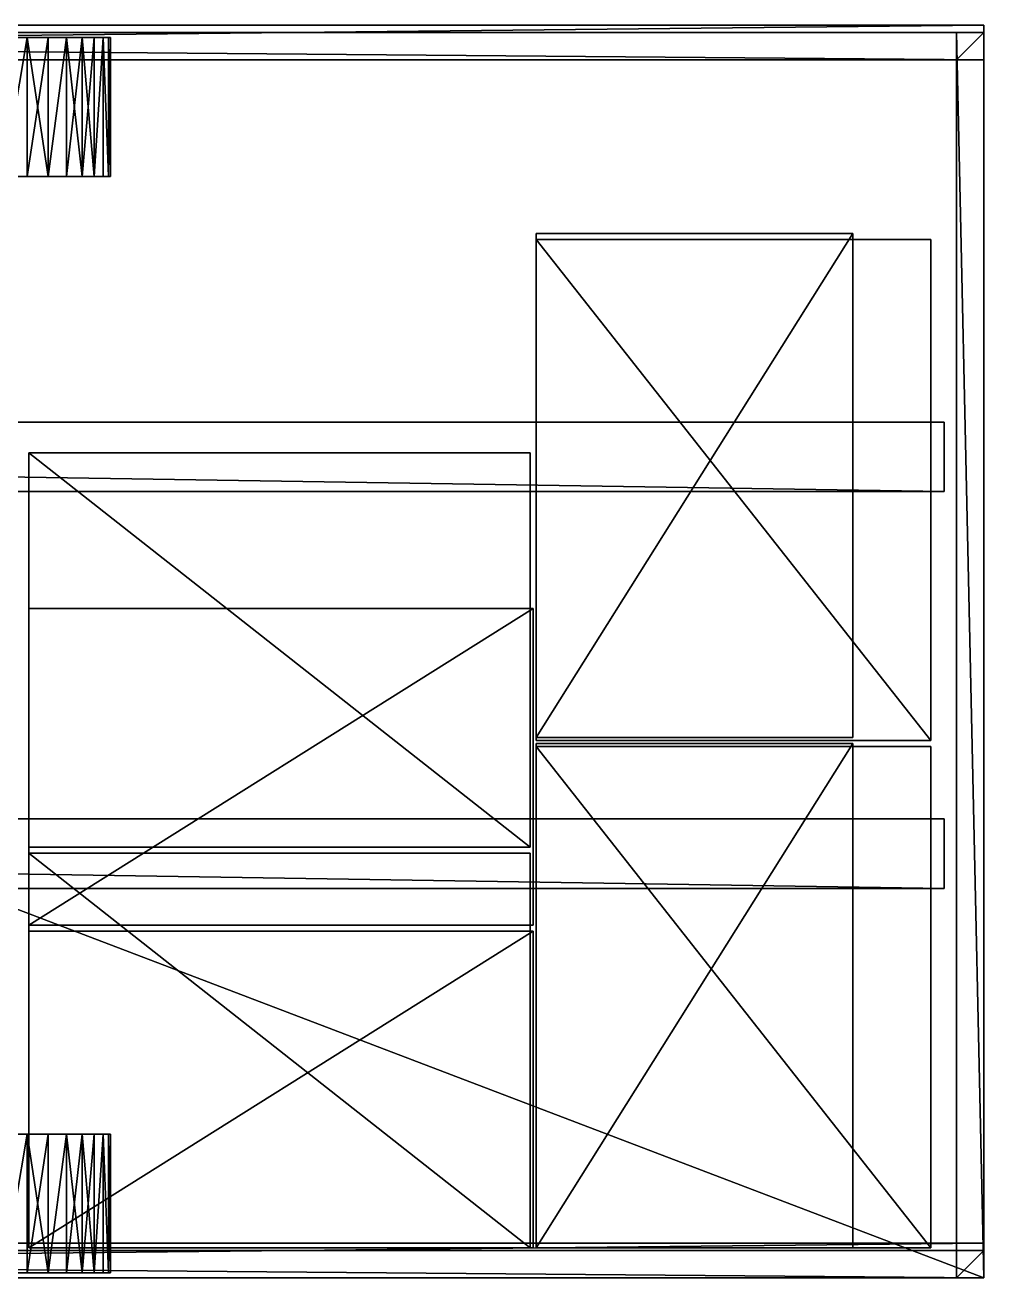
# Model space of a CAD drawing. Header units: millimetres. Extents: x -2500 to 6540, y -1255 to 1270.
# Drawn here: x 4608 to 6540, y -1255 to 1270 of the extents above; entities that cross this region are included whole.
import ezdxf

# ---------------------------------------------------------------- set-up
doc = ezdxf.new("R2010")
doc.units = ezdxf.units.MM

msp = doc.modelspace()

# ---------------------------------------------------------------- linework, layer by layer
at = {"layer": 'CAD_75LAB'}
for points in [[(6540, 1270, 1190), (6540, 1270, 1120), (-40, 1270, 1120)], [(6540, 1270, 1190), (-40, 1270, 1120), (-40, 1270, 1190)], [(6540, 1270, 1120), (-40, 1200, 1120), (-40, 1270, 1120)], [(6540, 1270, 1120), (6540, 1200, 1120), (-40, 1200, 1120)], [(6540, 1270, 1190), (-40, 1270, 1190), (-40, 1200, 1190)], [(6540, 1270, 1190), (-40, 1200, 1190), (6540, 1200, 1190)], [(6540, 1200, 1190), (6540, 1200, 1120), (6540, 1270, 1120)], [(6540, 1200, 1190), (6540, 1270, 1120), (6540, 1270, 1190)], [(6540, 1255, 1030), (-40, 1255, 1030), (-40, 1255, 1120)], [(6540, 1255, 1120), (6540, 1255, 1030), (-40, 1255, 1120)], [(6540, -1255, 1030), (-40, -1255, 1030), (-40, 1255, 1030)], [(6540, 1255, 1030), (6540, -1255, 1030), (-40, 1255, 1030)], [(6540, -1255, 1120), (-40, 1255, 1120), (-40, -1255, 1120)], [(6540, 1255, 1120), (-40, 1255, 1120), (6540, -1255, 1120)], [(6540, 1255, 3560), (-40, 1255, 3560), (-40, 1255, 3615)], [(6540, 1255, 3615), (6540, 1255, 3560), (-40, 1255, 3615)], [(6540, 1200, 3560), (-40, 1200, 3560), (-40, 1255, 3560)], [(6540, 1255, 3560), (6540, 1200, 3560), (-40, 1255, 3560)], [(6540, 1200, 3615), (-40, 1255, 3615), (-40, 1200, 3615)], [(6540, 1255, 3615), (-40, 1255, 3615), (6540, 1200, 3615)], [(4654.72, 1245, 156.63), (4344.29, 1245, 2.05), (4285.22, 1245, 0.23)], [(4691.77, 1245, 202.67), (4654.72, 1245, 156.63), (4285.22, 1245, 0.23)], [(4722.89, 1245, 252.92), (4691.77, 1245, 202.67), (4285.22, 1245, 0.23)], [(4654.72, 1245, 803.37), (4285.22, 1245, 0.23), (4402.69, 1245, 948.89)], [(4654.72, 1245, 803.37), (4722.89, 1245, 252.92), (4285.22, 1245, 0.23)], [(4654.72, 1245, 156.63), (4513.95, 1245, 50.32), (4344.29, 1245, 2.05)], [(4654.72, 1245, 803.37), (4402.69, 1245, 948.89), (4459.53, 1245, 932.71)], [(4654.72, 1245, 803.37), (4459.53, 1245, 932.71), (4513.95, 1245, 909.68)], [(4654.72, 1245, 156.63), (4565.14, 1245, 79.87), (4513.95, 1245, 50.32)], [(4654.72, 1245, 803.37), (4513.95, 1245, 909.68), (4565.14, 1245, 880.13)], [(4565.14, 965, 880.13), (4612.3, 965, 844.51), (4612.3, 1245, 844.51)], [(4565.14, 965, 880.13), (4612.3, 1245, 844.51), (4565.14, 1245, 880.13)], [(4565.14, 965, 79.87), (4565.14, 1245, 79.87), (4612.3, 1245, 115.49)], [(4612.3, 965, 115.49), (4565.14, 965, 79.87), (4612.3, 1245, 115.49)], [(4654.72, 1245, 156.63), (4612.3, 1245, 115.49), (4565.14, 1245, 79.87)], [(4654.72, 1245, 803.37), (4565.14, 1245, 880.13), (4612.3, 1245, 844.51)], [(4612.3, 965, 844.51), (4654.72, 965, 803.37), (4654.72, 1245, 803.37)], [(4612.3, 965, 844.51), (4654.72, 1245, 803.37), (4612.3, 1245, 844.51)], [(4654.72, 965, 156.63), (4612.3, 965, 115.49), (4612.3, 1245, 115.49)], [(4654.72, 965, 156.63), (4612.3, 1245, 115.49), (4654.72, 1245, 156.63)], [(4654.72, 965, 803.37), (4691.77, 965, 757.33), (4691.77, 1245, 757.33)], [(4654.72, 965, 803.37), (4691.77, 1245, 757.33), (4654.72, 1245, 803.37)], [(4654.72, 965, 156.63), (4654.72, 1245, 156.63), (4691.77, 1245, 202.67)], [(4691.77, 965, 202.67), (4654.72, 965, 156.63), (4691.77, 1245, 202.67)], [(4654.72, 1245, 803.37), (4776.36, 1245, 538.99), (4747.59, 1245, 306.6)], [(4654.72, 1245, 803.37), (4691.77, 1245, 757.33), (4776.36, 1245, 538.99)], [(4654.72, 1245, 803.37), (4747.59, 1245, 306.6), (4722.89, 1245, 252.92)], [(4691.77, 965, 757.33), (4722.89, 965, 707.08), (4722.89, 1245, 707.08)], [(4691.77, 965, 757.33), (4722.89, 1245, 707.08), (4691.77, 1245, 757.33)], [(4722.89, 965, 252.92), (4691.77, 965, 202.67), (4691.77, 1245, 202.67)], [(4722.89, 965, 252.92), (4691.77, 1245, 202.67), (4722.89, 1245, 252.92)], [(4691.77, 1245, 757.33), (4722.89, 1245, 707.08), (4776.36, 1245, 538.99)], [(4722.89, 965, 707.08), (4747.59, 965, 653.4), (4747.59, 1245, 653.4)], [(4722.89, 965, 707.08), (4747.59, 1245, 653.4), (4722.89, 1245, 707.08)], [(4747.59, 965, 306.6), (4722.89, 1245, 252.92), (4747.59, 1245, 306.6)], [(4747.59, 965, 306.6), (4722.89, 965, 252.92), (4722.89, 1245, 252.92)], [(4722.89, 1245, 707.08), (4747.59, 1245, 653.4), (4776.36, 1245, 538.99)], [(4747.59, 965, 653.4), (4765.5, 965, 597.08), (4765.5, 1245, 597.08)], [(4747.59, 965, 653.4), (4765.5, 1245, 597.08), (4747.59, 1245, 653.4)], [(4747.59, 965, 306.6), (4747.59, 1245, 306.6), (4765.5, 1245, 362.92)], [(4765.5, 965, 362.92), (4747.59, 965, 306.6), (4765.5, 1245, 362.92)], [(4776.36, 1245, 538.99), (4765.5, 1245, 362.92), (4747.59, 1245, 306.6)], [(4747.59, 1245, 653.4), (4765.5, 1245, 597.08), (4776.36, 1245, 538.99)], [(4776.36, 965, 538.99), (4776.36, 1245, 538.99), (4765.5, 1245, 597.08)], [(4765.5, 965, 597.08), (4776.36, 965, 538.99), (4765.5, 1245, 597.08)], [(4776.36, 965, 421.01), (4765.5, 1245, 362.92), (4776.36, 1245, 421.01)], [(4776.36, 965, 421.01), (4765.5, 965, 362.92), (4765.5, 1245, 362.92)], [(4780, 1245, 480), (4776.36, 1245, 421.01), (4765.5, 1245, 362.92)], [(4776.36, 1245, 538.99), (4780, 1245, 480), (4765.5, 1245, 362.92)], [(4780, 965, 480), (4780, 1245, 480), (4776.36, 1245, 538.99)], [(4776.36, 965, 538.99), (4780, 965, 480), (4776.36, 1245, 538.99)], [(4780, 965, 480), (4776.36, 1245, 421.01), (4780, 1245, 480)], [(4780, 965, 480), (4776.36, 965, 421.01), (4776.36, 1245, 421.01)], [(6485, 1200, 3560), (6485, 1255, 1120), (6485, 1200, 1120)], [(6485, 1200, 3560), (6485, 1255, 3560), (6485, 1255, 1120)], [(6540, 1255, 3560), (6540, 1255, 1120), (6485, 1255, 1120)], [(6540, 1255, 3560), (6485, 1255, 1120), (6485, 1255, 3560)], [(6540, 1255, 1120), (6485, 1200, 1120), (6485, 1255, 1120)], [(6540, 1255, 1120), (6540, 1200, 1120), (6485, 1200, 1120)], [(6540, 1255, 3560), (6485, 1255, 3560), (6485, 1200, 3560)], [(6540, 1255, 3560), (6485, 1200, 3560), (6540, 1200, 3560)], [(6485, -1255, 3560), (6485, 1255, 3615), (6485, 1255, 3560)], [(6485, -1255, 3615), (6485, 1255, 3615), (6485, -1255, 3560)], [(6540, 1255, 3615), (6540, 1255, 3560), (6485, 1255, 3560)], [(6540, 1255, 3615), (6485, 1255, 3560), (6485, 1255, 3615)], [(6485, 1255, 3560), (6540, -1255, 3560), (6485, -1255, 3560)], [(6540, 1255, 3560), (6540, -1255, 3560), (6485, 1255, 3560)], [(6485, 1255, 3615), (6485, -1255, 3615), (6540, -1255, 3615)], [(6540, 1255, 3615), (6485, 1255, 3615), (6540, -1255, 3615)], [(6540, -1255, 1030), (6540, 1255, 1030), (6540, 1255, 1120)], [(6540, -1255, 1120), (6540, -1255, 1030), (6540, 1255, 1120)], [(6540, 1200, 3560), (6540, 1200, 1120), (6540, 1255, 1120)], [(6540, 1200, 3560), (6540, 1255, 1120), (6540, 1255, 3560)], [(6540, 1200, 3615), (6540, 1200, 3560), (6540, 1255, 3560)], [(6540, 1200, 3615), (6540, 1255, 3560), (6540, 1255, 3615)], [(6540, -1255, 3560), (6540, 1255, 3560), (6540, 1255, 3615)], [(6540, -1255, 3615), (6540, -1255, 3560), (6540, 1255, 3615)], [(6540, 1200, 3560), (-40, 1200, 3615), (-40, 1200, 3560)], [(6540, 1200, 3615), (-40, 1200, 3615), (6540, 1200, 3560)], [(6540, 1200, 1190), (-40, 1200, 1120), (6540, 1200, 1120)], [(6540, 1200, 1190), (-40, 1200, 1190), (-40, 1200, 1120)], [(6540, 1200, 3560), (6485, 1200, 1120), (6540, 1200, 1120)], [(6540, 1200, 3560), (6485, 1200, 3560), (6485, 1200, 1120)], [(4654.72, 965, 156.63), (4285.22, 965, 0.23), (4344.29, 965, 2.05)], [(4691.77, 965, 202.67), (4285.22, 965, 0.23), (4654.72, 965, 156.63)], [(4722.89, 965, 252.92), (4285.22, 965, 0.23), (4691.77, 965, 202.67)], [(4654.72, 965, 803.37), (4402.69, 965, 948.89), (4285.22, 965, 0.23)], [(4654.72, 965, 803.37), (4285.22, 965, 0.23), (4722.89, 965, 252.92)], [(4654.72, 965, 156.63), (4344.29, 965, 2.05), (4513.95, 965, 50.32)], [(4654.72, 965, 803.37), (4459.53, 965, 932.71), (4402.69, 965, 948.89)], [(4654.72, 965, 803.37), (4513.95, 965, 909.68), (4459.53, 965, 932.71)], [(4654.72, 965, 156.63), (4513.95, 965, 50.32), (4565.14, 965, 79.87)], [(4654.72, 965, 803.37), (4565.14, 965, 880.13), (4513.95, 965, 909.68)], [(4654.72, 965, 156.63), (4565.14, 965, 79.87), (4612.3, 965, 115.49)], [(4654.72, 965, 803.37), (4612.3, 965, 844.51), (4565.14, 965, 880.13)], [(4654.72, 965, 803.37), (4747.59, 965, 306.6), (4776.36, 965, 538.99)], [(4654.72, 965, 803.37), (4776.36, 965, 538.99), (4691.77, 965, 757.33)], [(4654.72, 965, 803.37), (4722.89, 965, 252.92), (4747.59, 965, 306.6)], [(4691.77, 965, 757.33), (4776.36, 965, 538.99), (4722.89, 965, 707.08)], [(4722.89, 965, 707.08), (4776.36, 965, 538.99), (4747.59, 965, 653.4)], [(4776.36, 965, 538.99), (4747.59, 965, 306.6), (4765.5, 965, 362.92)], [(4747.59, 965, 653.4), (4776.36, 965, 538.99), (4765.5, 965, 597.08)], [(4780, 965, 480), (4765.5, 965, 362.92), (4776.36, 965, 421.01)], [(4776.36, 965, 538.99), (4765.5, 965, 362.92), (4780, 965, 480)], [(5638, -166, 2519), (5638, 850, 2633), (5638, 850, 2519)], [(5638, -166, 2633), (5638, 850, 2633), (5638, -166, 2519)], [(6276, 850, 2519), (5638, 850, 2519), (5638, 850, 2633)], [(6276, 850, 2633), (6276, 850, 2519), (5638, 850, 2633)], [(6276, 850, 2519), (5638, -166, 2519), (5638, 850, 2519)], [(6276, 850, 2519), (6276, -166, 2519), (5638, -166, 2519)], [(6276, 850, 2633), (5638, 850, 2633), (5638, -166, 2633)], [(6276, 850, 2633), (5638, -166, 2633), (6276, -166, 2633)], [(5638, -166, 2639), (5638, 850, 2753), (5638, 850, 2639)], [(5638, -166, 2753), (5638, 850, 2753), (5638, -166, 2639)], [(6276, 850, 2639), (5638, 850, 2639), (5638, 850, 2753)], [(6276, 850, 2753), (6276, 850, 2639), (5638, 850, 2753)], [(6276, 850, 2639), (5638, -166, 2639), (5638, 850, 2639)], [(6276, 850, 2639), (6276, -166, 2639), (5638, -166, 2639)], [(6276, 850, 2753), (5638, 850, 2753), (5638, -166, 2753)], [(6276, 850, 2753), (5638, -166, 2753), (6276, -166, 2753)], [(5638, -172, 1123), (5638, 838, 1815), (5638, 838, 1123)], [(5638, -172, 1815), (5638, 838, 1815), (5638, -172, 1123)], [(6433, 838, 1815), (6433, 838, 1123), (5638, 838, 1123)], [(6433, 838, 1815), (5638, 838, 1123), (5638, 838, 1815)], [(5638, 838, 1123), (6433, -172, 1123), (5638, -172, 1123)], [(6433, 838, 1123), (6433, -172, 1123), (5638, 838, 1123)], [(5638, 838, 1815), (5638, -172, 1815), (6433, -172, 1815)], [(6433, 838, 1815), (5638, 838, 1815), (6433, -172, 1815)], [(5638, -172, 1821), (5638, 838, 2513), (5638, 838, 1821)], [(5638, -172, 2513), (5638, 838, 2513), (5638, -172, 1821)], [(6433, 838, 2513), (6433, 838, 1821), (5638, 838, 1821)], [(6433, 838, 2513), (5638, 838, 1821), (5638, 838, 2513)], [(5638, 838, 1821), (6433, -172, 1821), (5638, -172, 1821)], [(6433, 838, 1821), (6433, -172, 1821), (5638, 838, 1821)], [(5638, 838, 2513), (5638, -172, 2513), (6433, -172, 2513)], [(6433, 838, 2513), (5638, 838, 2513), (6433, -172, 2513)], [(6276, -166, 2519), (6276, 850, 2519), (6276, 850, 2633)], [(6276, -166, 2633), (6276, -166, 2519), (6276, 850, 2633)], [(6276, -166, 2639), (6276, 850, 2639), (6276, 850, 2753)], [(6276, -166, 2753), (6276, -166, 2639), (6276, 850, 2753)], [(6433, -172, 1123), (6433, 838, 1123), (6433, 838, 1815)], [(6433, -172, 1815), (6433, -172, 1123), (6433, 838, 1815)], [(6433, -172, 1821), (6433, 838, 1821), (6433, 838, 2513)], [(6433, -172, 2513), (6433, -172, 1821), (6433, 838, 2513)], [(6460, 470, 1030), (6460, 470, 780), (-2500, 470, 780)], [(6460, 470, 1030), (-2500, 470, 780), (-2500, 470, 1030)], [(6460, 330, 780), (-2500, 330, 780), (-2500, 470, 780)], [(6460, 470, 780), (6460, 330, 780), (-2500, 470, 780)], [(6460, 330, 1030), (-2500, 470, 1030), (-2500, 330, 1030)], [(6460, 470, 1030), (-2500, 470, 1030), (6460, 330, 1030)], [(6460, 470, 1030), (6460, 330, 780), (6460, 470, 780)], [(6460, 330, 1030), (6460, 330, 780), (6460, 470, 1030)], [(4616, -387, 1815), (4616, 408, 1123), (4616, -387, 1123)], [(4616, -387, 1815), (4616, 408, 1815), (4616, 408, 1123)], [(5626, 408, 1123), (4616, 408, 1123), (4616, 408, 1815)], [(5626, 408, 1815), (5626, 408, 1123), (4616, 408, 1815)], [(5626, -387, 1123), (4616, -387, 1123), (4616, 408, 1123)], [(5626, 408, 1123), (5626, -387, 1123), (4616, 408, 1123)], [(5626, -387, 1815), (4616, 408, 1815), (4616, -387, 1815)], [(5626, 408, 1815), (4616, 408, 1815), (5626, -387, 1815)], [(4616, -387, 2513), (4616, 408, 1821), (4616, -387, 1821)], [(4616, -387, 2513), (4616, 408, 2513), (4616, 408, 1821)], [(5626, 408, 1821), (4616, 408, 1821), (4616, 408, 2513)], [(5626, 408, 2513), (5626, 408, 1821), (4616, 408, 2513)], [(5626, -387, 1821), (4616, -387, 1821), (4616, 408, 1821)], [(5626, 408, 1821), (5626, -387, 1821), (4616, 408, 1821)], [(5626, -387, 2513), (4616, 408, 2513), (4616, -387, 2513)], [(5626, 408, 2513), (4616, 408, 2513), (5626, -387, 2513)], [(4616, -387, 3211), (4616, 408, 2519), (4616, -387, 2519)], [(4616, -387, 3211), (4616, 408, 3211), (4616, 408, 2519)], [(5626, 408, 2519), (4616, 408, 2519), (4616, 408, 3211)], [(5626, 408, 3211), (5626, 408, 2519), (4616, 408, 3211)], [(5626, -387, 2519), (4616, -387, 2519), (4616, 408, 2519)], [(5626, 408, 2519), (5626, -387, 2519), (4616, 408, 2519)], [(5626, -387, 3211), (4616, 408, 3211), (4616, -387, 3211)], [(5626, 408, 3211), (4616, 408, 3211), (5626, -387, 3211)], [(5626, -387, 1815), (5626, -387, 1123), (5626, 408, 1123)], [(5626, -387, 1815), (5626, 408, 1123), (5626, 408, 1815)], [(5626, -387, 2513), (5626, -387, 1821), (5626, 408, 1821)], [(5626, -387, 2513), (5626, 408, 1821), (5626, 408, 2513)], [(5626, -387, 3211), (5626, -387, 2519), (5626, 408, 2519)], [(5626, -387, 3211), (5626, 408, 2519), (5626, 408, 3211)], [(6460, 330, 1030), (-2500, 330, 780), (6460, 330, 780)], [(6460, 330, 1030), (-2500, 330, 1030), (-2500, 330, 780)], [(4616, -544, 3331), (4616, 94, 3217), (4616, -544, 3217)], [(4616, -544, 3331), (4616, 94, 3331), (4616, 94, 3217)], [(5632, 94, 3217), (4616, 94, 3217), (4616, 94, 3331)], [(5632, 94, 3331), (5632, 94, 3217), (4616, 94, 3331)], [(5632, 94, 3217), (4616, -544, 3217), (4616, 94, 3217)], [(5632, 94, 3217), (5632, -544, 3217), (4616, -544, 3217)], [(5632, 94, 3331), (4616, 94, 3331), (4616, -544, 3331)], [(5632, 94, 3331), (4616, -544, 3331), (5632, -544, 3331)], [(4616, -544, 3451), (4616, 94, 3337), (4616, -544, 3337)], [(4616, -544, 3451), (4616, 94, 3451), (4616, 94, 3337)], [(5632, 94, 3337), (4616, 94, 3337), (4616, 94, 3451)], [(5632, 94, 3451), (5632, 94, 3337), (4616, 94, 3451)], [(5632, 94, 3337), (4616, -544, 3337), (4616, 94, 3337)], [(5632, 94, 3337), (5632, -544, 3337), (4616, -544, 3337)], [(5632, 94, 3451), (4616, 94, 3451), (4616, -544, 3451)], [(5632, 94, 3451), (4616, -544, 3451), (5632, -544, 3451)], [(5632, -544, 3331), (5632, -544, 3217), (5632, 94, 3217)], [(5632, -544, 3331), (5632, 94, 3217), (5632, 94, 3331)], [(5632, -544, 3451), (5632, -544, 3337), (5632, 94, 3337)], [(5632, -544, 3451), (5632, 94, 3337), (5632, 94, 3451)], [(6276, -166, 2519), (5638, -166, 2633), (5638, -166, 2519)], [(6276, -166, 2633), (5638, -166, 2633), (6276, -166, 2519)], [(6276, -166, 2639), (5638, -166, 2753), (5638, -166, 2639)], [(6276, -166, 2753), (5638, -166, 2753), (6276, -166, 2639)], [(6433, -172, 1815), (5638, -172, 1123), (6433, -172, 1123)], [(6433, -172, 1815), (5638, -172, 1815), (5638, -172, 1123)], [(6433, -172, 2513), (5638, -172, 1821), (6433, -172, 1821)], [(6433, -172, 2513), (5638, -172, 2513), (5638, -172, 1821)], [(5638, -1194, 2519), (5638, -178, 2633), (5638, -178, 2519)], [(5638, -1194, 2633), (5638, -178, 2633), (5638, -1194, 2519)], [(6276, -178, 2519), (5638, -178, 2519), (5638, -178, 2633)], [(6276, -178, 2633), (6276, -178, 2519), (5638, -178, 2633)], [(6276, -178, 2519), (5638, -1194, 2519), (5638, -178, 2519)], [(6276, -178, 2519), (6276, -1194, 2519), (5638, -1194, 2519)], [(6276, -178, 2633), (5638, -178, 2633), (5638, -1194, 2633)], [(6276, -178, 2633), (5638, -1194, 2633), (6276, -1194, 2633)], [(5638, -1194, 2639), (5638, -178, 2753), (5638, -178, 2639)], [(5638, -1194, 2753), (5638, -178, 2753), (5638, -1194, 2639)], [(6276, -178, 2639), (5638, -178, 2639), (5638, -178, 2753)], [(6276, -178, 2753), (6276, -178, 2639), (5638, -178, 2753)], [(6276, -178, 2639), (5638, -1194, 2639), (5638, -178, 2639)], [(6276, -178, 2639), (6276, -1194, 2639), (5638, -1194, 2639)], [(6276, -178, 2753), (5638, -178, 2753), (5638, -1194, 2753)], [(6276, -178, 2753), (5638, -1194, 2753), (6276, -1194, 2753)], [(5638, -1194, 1123), (5638, -184, 1815), (5638, -184, 1123)], [(5638, -1194, 1815), (5638, -184, 1815), (5638, -1194, 1123)], [(6433, -184, 1815), (6433, -184, 1123), (5638, -184, 1123)], [(6433, -184, 1815), (5638, -184, 1123), (5638, -184, 1815)], [(5638, -184, 1123), (6433, -1194, 1123), (5638, -1194, 1123)], [(6433, -184, 1123), (6433, -1194, 1123), (5638, -184, 1123)], [(5638, -184, 1815), (5638, -1194, 1815), (6433, -1194, 1815)], [(6433, -184, 1815), (5638, -184, 1815), (6433, -1194, 1815)], [(5638, -1194, 1821), (5638, -184, 2513), (5638, -184, 1821)], [(5638, -1194, 2513), (5638, -184, 2513), (5638, -1194, 1821)], [(6433, -184, 2513), (6433, -184, 1821), (5638, -184, 1821)], [(6433, -184, 2513), (5638, -184, 1821), (5638, -184, 2513)], [(5638, -184, 1821), (6433, -1194, 1821), (5638, -1194, 1821)], [(6433, -184, 1821), (6433, -1194, 1821), (5638, -184, 1821)], [(5638, -184, 2513), (5638, -1194, 2513), (6433, -1194, 2513)], [(6433, -184, 2513), (5638, -184, 2513), (6433, -1194, 2513)], [(6276, -1194, 2519), (6276, -178, 2519), (6276, -178, 2633)], [(6276, -1194, 2633), (6276, -1194, 2519), (6276, -178, 2633)], [(6276, -1194, 2639), (6276, -178, 2639), (6276, -178, 2753)], [(6276, -1194, 2753), (6276, -1194, 2639), (6276, -178, 2753)], [(6433, -1194, 1123), (6433, -184, 1123), (6433, -184, 1815)], [(6433, -1194, 1815), (6433, -1194, 1123), (6433, -184, 1815)], [(6433, -1194, 1821), (6433, -184, 1821), (6433, -184, 2513)], [(6433, -1194, 2513), (6433, -1194, 1821), (6433, -184, 2513)], [(6460, -330, 1030), (6460, -330, 780), (-2500, -330, 780)], [(6460, -330, 1030), (-2500, -330, 780), (-2500, -330, 1030)], [(6460, -470, 780), (-2500, -470, 780), (-2500, -330, 780)], [(6460, -330, 780), (6460, -470, 780), (-2500, -330, 780)], [(6460, -470, 1030), (-2500, -330, 1030), (-2500, -470, 1030)], [(6460, -330, 1030), (-2500, -330, 1030), (6460, -470, 1030)], [(6460, -330, 1030), (6460, -470, 780), (6460, -330, 780)], [(6460, -470, 1030), (6460, -470, 780), (6460, -330, 1030)], [(5626, -387, 1123), (4616, -387, 1815), (4616, -387, 1123)], [(5626, -387, 1815), (4616, -387, 1815), (5626, -387, 1123)], [(5626, -387, 1821), (4616, -387, 2513), (4616, -387, 1821)], [(5626, -387, 2513), (4616, -387, 2513), (5626, -387, 1821)], [(5626, -387, 2519), (4616, -387, 3211), (4616, -387, 2519)], [(5626, -387, 3211), (4616, -387, 3211), (5626, -387, 2519)], [(4616, -1194, 1815), (4616, -399, 1123), (4616, -1194, 1123)], [(4616, -1194, 1815), (4616, -399, 1815), (4616, -399, 1123)], [(5626, -399, 1123), (4616, -399, 1123), (4616, -399, 1815)], [(5626, -399, 1815), (5626, -399, 1123), (4616, -399, 1815)], [(5626, -1194, 1123), (4616, -1194, 1123), (4616, -399, 1123)], [(5626, -399, 1123), (5626, -1194, 1123), (4616, -399, 1123)], [(5626, -1194, 1815), (4616, -399, 1815), (4616, -1194, 1815)], [(5626, -399, 1815), (4616, -399, 1815), (5626, -1194, 1815)], [(4616, -1194, 2513), (4616, -399, 1821), (4616, -1194, 1821)], [(4616, -1194, 2513), (4616, -399, 2513), (4616, -399, 1821)], [(5626, -399, 1821), (4616, -399, 1821), (4616, -399, 2513)], [(5626, -399, 2513), (5626, -399, 1821), (4616, -399, 2513)], [(5626, -1194, 1821), (4616, -1194, 1821), (4616, -399, 1821)], [(5626, -399, 1821), (5626, -1194, 1821), (4616, -399, 1821)], [(5626, -1194, 2513), (4616, -399, 2513), (4616, -1194, 2513)], [(5626, -399, 2513), (4616, -399, 2513), (5626, -1194, 2513)], [(4616, -1194, 3211), (4616, -399, 2519), (4616, -1194, 2519)], [(4616, -1194, 3211), (4616, -399, 3211), (4616, -399, 2519)], [(5626, -399, 2519), (4616, -399, 2519), (4616, -399, 3211)], [(5626, -399, 3211), (5626, -399, 2519), (4616, -399, 3211)], [(5626, -1194, 2519), (4616, -1194, 2519), (4616, -399, 2519)], [(5626, -399, 2519), (5626, -1194, 2519), (4616, -399, 2519)], [(5626, -1194, 3211), (4616, -399, 3211), (4616, -1194, 3211)], [(5626, -399, 3211), (4616, -399, 3211), (5626, -1194, 3211)], [(5626, -1194, 1815), (5626, -1194, 1123), (5626, -399, 1123)], [(5626, -1194, 1815), (5626, -399, 1123), (5626, -399, 1815)], [(5626, -1194, 2513), (5626, -1194, 1821), (5626, -399, 1821)], [(5626, -1194, 2513), (5626, -399, 1821), (5626, -399, 2513)], [(5626, -1194, 3211), (5626, -1194, 2519), (5626, -399, 2519)], [(5626, -1194, 3211), (5626, -399, 2519), (5626, -399, 3211)], [(6460, -470, 1030), (-2500, -470, 780), (6460, -470, 780)], [(6460, -470, 1030), (-2500, -470, 1030), (-2500, -470, 780)], [(5632, -544, 3217), (4616, -544, 3331), (4616, -544, 3217)], [(5632, -544, 3331), (4616, -544, 3331), (5632, -544, 3217)], [(5632, -544, 3337), (4616, -544, 3451), (4616, -544, 3337)], [(5632, -544, 3451), (4616, -544, 3451), (5632, -544, 3337)], [(4616, -1194, 3331), (4616, -556, 3217), (4616, -1194, 3217)], [(4616, -1194, 3331), (4616, -556, 3331), (4616, -556, 3217)], [(5632, -556, 3217), (4616, -556, 3217), (4616, -556, 3331)], [(5632, -556, 3331), (5632, -556, 3217), (4616, -556, 3331)], [(5632, -556, 3217), (4616, -1194, 3217), (4616, -556, 3217)], [(5632, -556, 3217), (5632, -1194, 3217), (4616, -1194, 3217)], [(5632, -556, 3331), (4616, -556, 3331), (4616, -1194, 3331)], [(5632, -556, 3331), (4616, -1194, 3331), (5632, -1194, 3331)], [(4616, -1194, 3451), (4616, -556, 3337), (4616, -1194, 3337)], [(4616, -1194, 3451), (4616, -556, 3451), (4616, -556, 3337)], [(5632, -556, 3337), (4616, -556, 3337), (4616, -556, 3451)], [(5632, -556, 3451), (5632, -556, 3337), (4616, -556, 3451)], [(5632, -556, 3337), (4616, -1194, 3337), (4616, -556, 3337)], [(5632, -556, 3337), (5632, -1194, 3337), (4616, -1194, 3337)], [(5632, -556, 3451), (4616, -556, 3451), (4616, -1194, 3451)], [(5632, -556, 3451), (4616, -1194, 3451), (5632, -1194, 3451)], [(5632, -1194, 3331), (5632, -1194, 3217), (5632, -556, 3217)], [(5632, -1194, 3331), (5632, -556, 3217), (5632, -556, 3331)], [(5632, -1194, 3451), (5632, -1194, 3337), (5632, -556, 3337)], [(5632, -1194, 3451), (5632, -556, 3337), (5632, -556, 3451)], [(4654.72, -965, 156.63), (4344.29, -965, 2.05), (4285.22, -965, 0.23)], [(4691.77, -965, 202.67), (4654.72, -965, 156.63), (4285.22, -965, 0.23)], [(4722.89, -965, 252.92), (4691.77, -965, 202.67), (4285.22, -965, 0.23)], [(4654.72, -965, 803.37), (4285.22, -965, 0.23), (4402.69, -965, 948.89)], [(4654.72, -965, 803.37), (4722.89, -965, 252.92), (4285.22, -965, 0.23)], [(4654.72, -965, 156.63), (4513.95, -965, 50.32), (4344.29, -965, 2.05)], [(4654.72, -965, 803.37), (4402.69, -965, 948.89), (4459.53, -965, 932.71)], [(4654.72, -965, 803.37), (4459.53, -965, 932.71), (4513.95, -965, 909.68)], [(4654.72, -965, 156.63), (4565.14, -965, 79.87), (4513.95, -965, 50.32)], [(4654.72, -965, 803.37), (4513.95, -965, 909.68), (4565.14, -965, 880.13)], [(4565.14, -1245, 880.13), (4612.3, -1245, 844.51), (4612.3, -965, 844.51)], [(4565.14, -1245, 880.13), (4612.3, -965, 844.51), (4565.14, -965, 880.13)], [(4565.14, -1245, 79.87), (4565.14, -965, 79.87), (4612.3, -965, 115.49)], [(4612.3, -1245, 115.49), (4565.14, -1245, 79.87), (4612.3, -965, 115.49)], [(4654.72, -965, 156.63), (4612.3, -965, 115.49), (4565.14, -965, 79.87)], [(4654.72, -965, 803.37), (4565.14, -965, 880.13), (4612.3, -965, 844.51)], [(4612.3, -1245, 844.51), (4654.72, -1245, 803.37), (4654.72, -965, 803.37)], [(4612.3, -1245, 844.51), (4654.72, -965, 803.37), (4612.3, -965, 844.51)], [(4654.72, -1245, 156.63), (4612.3, -1245, 115.49), (4612.3, -965, 115.49)], [(4654.72, -1245, 156.63), (4612.3, -965, 115.49), (4654.72, -965, 156.63)], [(4654.72, -1245, 803.37), (4691.77, -1245, 757.33), (4691.77, -965, 757.33)], [(4654.72, -1245, 803.37), (4691.77, -965, 757.33), (4654.72, -965, 803.37)], [(4654.72, -1245, 156.63), (4654.72, -965, 156.63), (4691.77, -965, 202.67)], [(4691.77, -1245, 202.67), (4654.72, -1245, 156.63), (4691.77, -965, 202.67)], [(4654.72, -965, 803.37), (4776.36, -965, 538.99), (4747.59, -965, 306.6)], [(4654.72, -965, 803.37), (4691.77, -965, 757.33), (4776.36, -965, 538.99)], [(4654.72, -965, 803.37), (4747.59, -965, 306.6), (4722.89, -965, 252.92)], [(4691.77, -1245, 757.33), (4722.89, -1245, 707.08), (4722.89, -965, 707.08)], [(4691.77, -1245, 757.33), (4722.89, -965, 707.08), (4691.77, -965, 757.33)], [(4722.89, -1245, 252.92), (4691.77, -1245, 202.67), (4691.77, -965, 202.67)], [(4722.89, -1245, 252.92), (4691.77, -965, 202.67), (4722.89, -965, 252.92)], [(4691.77, -965, 757.33), (4722.89, -965, 707.08), (4776.36, -965, 538.99)], [(4722.89, -1245, 707.08), (4747.59, -1245, 653.4), (4747.59, -965, 653.4)], [(4722.89, -1245, 707.08), (4747.59, -965, 653.4), (4722.89, -965, 707.08)], [(4747.59, -1245, 306.6), (4722.89, -965, 252.92), (4747.59, -965, 306.6)], [(4747.59, -1245, 306.6), (4722.89, -1245, 252.92), (4722.89, -965, 252.92)], [(4722.89, -965, 707.08), (4747.59, -965, 653.4), (4776.36, -965, 538.99)], [(4747.59, -1245, 653.4), (4765.5, -1245, 597.08), (4765.5, -965, 597.08)], [(4747.59, -1245, 653.4), (4765.5, -965, 597.08), (4747.59, -965, 653.4)], [(4747.59, -1245, 306.6), (4747.59, -965, 306.6), (4765.5, -965, 362.92)], [(4765.5, -1245, 362.92), (4747.59, -1245, 306.6), (4765.5, -965, 362.92)], [(4776.36, -965, 538.99), (4765.5, -965, 362.92), (4747.59, -965, 306.6)], [(4747.59, -965, 653.4), (4765.5, -965, 597.08), (4776.36, -965, 538.99)], [(4776.36, -1245, 538.99), (4776.36, -965, 538.99), (4765.5, -965, 597.08)], [(4765.5, -1245, 597.08), (4776.36, -1245, 538.99), (4765.5, -965, 597.08)], [(4776.36, -1245, 421.01), (4765.5, -965, 362.92), (4776.36, -965, 421.01)], [(4776.36, -1245, 421.01), (4765.5, -1245, 362.92), (4765.5, -965, 362.92)], [(4780, -965, 480), (4776.36, -965, 421.01), (4765.5, -965, 362.92)], [(4776.36, -965, 538.99), (4780, -965, 480), (4765.5, -965, 362.92)], [(4780, -1245, 480), (4780, -965, 480), (4776.36, -965, 538.99)], [(4776.36, -1245, 538.99), (4780, -1245, 480), (4776.36, -965, 538.99)], [(4780, -1245, 480), (4776.36, -965, 421.01), (4780, -965, 480)], [(4780, -1245, 480), (4776.36, -1245, 421.01), (4776.36, -965, 421.01)], [(6540, -1185, 1190), (6540, -1185, 1120), (-40, -1185, 1120)], [(6540, -1185, 1190), (-40, -1185, 1120), (-40, -1185, 1190)], [(6540, -1185, 1120), (-40, -1255, 1120), (-40, -1185, 1120)], [(6540, -1185, 1120), (6540, -1255, 1120), (-40, -1255, 1120)], [(6540, -1185, 1190), (-40, -1185, 1190), (-40, -1255, 1190)], [(6540, -1185, 1190), (-40, -1255, 1190), (6540, -1255, 1190)], [(6540, -1255, 1190), (6540, -1255, 1120), (6540, -1185, 1120)], [(6540, -1255, 1190), (6540, -1185, 1120), (6540, -1185, 1190)], [(6540, -1200, 3560), (-40, -1200, 3560), (-40, -1200, 3615)], [(6540, -1200, 3615), (6540, -1200, 3560), (-40, -1200, 3615)], [(6540, -1255, 3560), (-40, -1255, 3560), (-40, -1200, 3560)], [(6540, -1200, 3560), (6540, -1255, 3560), (-40, -1200, 3560)], [(6540, -1255, 3615), (-40, -1200, 3615), (-40, -1255, 3615)], [(6540, -1200, 3615), (-40, -1200, 3615), (6540, -1255, 3615)], [(5626, -1194, 1123), (4616, -1194, 1815), (4616, -1194, 1123)], [(5626, -1194, 1815), (4616, -1194, 1815), (5626, -1194, 1123)], [(5626, -1194, 1821), (4616, -1194, 2513), (4616, -1194, 1821)], [(5626, -1194, 2513), (4616, -1194, 2513), (5626, -1194, 1821)], [(5626, -1194, 2519), (4616, -1194, 3211), (4616, -1194, 2519)], [(5626, -1194, 3211), (4616, -1194, 3211), (5626, -1194, 2519)], [(5632, -1194, 3217), (4616, -1194, 3331), (4616, -1194, 3217)], [(5632, -1194, 3331), (4616, -1194, 3331), (5632, -1194, 3217)], [(5632, -1194, 3337), (4616, -1194, 3451), (4616, -1194, 3337)], [(5632, -1194, 3451), (4616, -1194, 3451), (5632, -1194, 3337)], [(6433, -1194, 1815), (5638, -1194, 1123), (6433, -1194, 1123)], [(6433, -1194, 1815), (5638, -1194, 1815), (5638, -1194, 1123)], [(6433, -1194, 2513), (5638, -1194, 1821), (6433, -1194, 1821)], [(6433, -1194, 2513), (5638, -1194, 2513), (5638, -1194, 1821)], [(6276, -1194, 2519), (5638, -1194, 2633), (5638, -1194, 2519)], [(6276, -1194, 2633), (5638, -1194, 2633), (6276, -1194, 2519)], [(6276, -1194, 2639), (5638, -1194, 2753), (5638, -1194, 2639)], [(6276, -1194, 2753), (5638, -1194, 2753), (6276, -1194, 2639)], [(6485, -1255, 3560), (6485, -1200, 1120), (6485, -1255, 1120)], [(6485, -1255, 3560), (6485, -1200, 3560), (6485, -1200, 1120)], [(6540, -1200, 3560), (6540, -1200, 1120), (6485, -1200, 1120)], [(6540, -1200, 3560), (6485, -1200, 1120), (6485, -1200, 3560)], [(6540, -1200, 1120), (6485, -1255, 1120), (6485, -1200, 1120)], [(6540, -1200, 1120), (6540, -1255, 1120), (6485, -1255, 1120)], [(6540, -1200, 3560), (6485, -1200, 3560), (6485, -1255, 3560)], [(6540, -1200, 3560), (6485, -1255, 3560), (6540, -1255, 3560)], [(6540, -1255, 3560), (6540, -1255, 1120), (6540, -1200, 1120)], [(6540, -1255, 3560), (6540, -1200, 1120), (6540, -1200, 3560)], [(6540, -1255, 3615), (6540, -1255, 3560), (6540, -1200, 3560)], [(6540, -1255, 3615), (6540, -1200, 3560), (6540, -1200, 3615)], [(6540, -1255, 1030), (-40, -1255, 1120), (-40, -1255, 1030)], [(6540, -1255, 1120), (-40, -1255, 1120), (6540, -1255, 1030)], [(6540, -1255, 3560), (-40, -1255, 3615), (-40, -1255, 3560)], [(6540, -1255, 3615), (-40, -1255, 3615), (6540, -1255, 3560)], [(6540, -1255, 1190), (-40, -1255, 1120), (6540, -1255, 1120)], [(6540, -1255, 1190), (-40, -1255, 1190), (-40, -1255, 1120)], [(4654.72, -1245, 156.63), (4285.22, -1245, 0.23), (4344.29, -1245, 2.05)], [(4691.77, -1245, 202.67), (4285.22, -1245, 0.23), (4654.72, -1245, 156.63)], [(4722.89, -1245, 252.92), (4285.22, -1245, 0.23), (4691.77, -1245, 202.67)], [(4654.72, -1245, 803.37), (4402.69, -1245, 948.89), (4285.22, -1245, 0.23)], [(4654.72, -1245, 803.37), (4285.22, -1245, 0.23), (4722.89, -1245, 252.92)], [(4654.72, -1245, 156.63), (4344.29, -1245, 2.05), (4513.95, -1245, 50.32)], [(4654.72, -1245, 803.37), (4459.53, -1245, 932.71), (4402.69, -1245, 948.89)], [(4654.72, -1245, 803.37), (4513.95, -1245, 909.68), (4459.53, -1245, 932.71)], [(4654.72, -1245, 156.63), (4513.95, -1245, 50.32), (4565.14, -1245, 79.87)], [(4654.72, -1245, 803.37), (4565.14, -1245, 880.13), (4513.95, -1245, 909.68)], [(4654.72, -1245, 156.63), (4565.14, -1245, 79.87), (4612.3, -1245, 115.49)], [(4654.72, -1245, 803.37), (4612.3, -1245, 844.51), (4565.14, -1245, 880.13)], [(4654.72, -1245, 803.37), (4747.59, -1245, 306.6), (4776.36, -1245, 538.99)], [(4654.72, -1245, 803.37), (4776.36, -1245, 538.99), (4691.77, -1245, 757.33)], [(4654.72, -1245, 803.37), (4722.89, -1245, 252.92), (4747.59, -1245, 306.6)], [(4691.77, -1245, 757.33), (4776.36, -1245, 538.99), (4722.89, -1245, 707.08)], [(4722.89, -1245, 707.08), (4776.36, -1245, 538.99), (4747.59, -1245, 653.4)], [(4776.36, -1245, 538.99), (4747.59, -1245, 306.6), (4765.5, -1245, 362.92)], [(4747.59, -1245, 653.4), (4776.36, -1245, 538.99), (4765.5, -1245, 597.08)], [(4780, -1245, 480), (4765.5, -1245, 362.92), (4776.36, -1245, 421.01)], [(4776.36, -1245, 538.99), (4765.5, -1245, 362.92), (4780, -1245, 480)], [(6540, -1255, 3560), (6485, -1255, 1120), (6540, -1255, 1120)], [(6540, -1255, 3560), (6485, -1255, 3560), (6485, -1255, 1120)], [(6540, -1255, 3615), (6485, -1255, 3560), (6540, -1255, 3560)], [(6540, -1255, 3615), (6485, -1255, 3615), (6485, -1255, 3560)]]:
    msp.add_3dface(points, dxfattribs=at)

doc.saveas('drawing.dxf')
